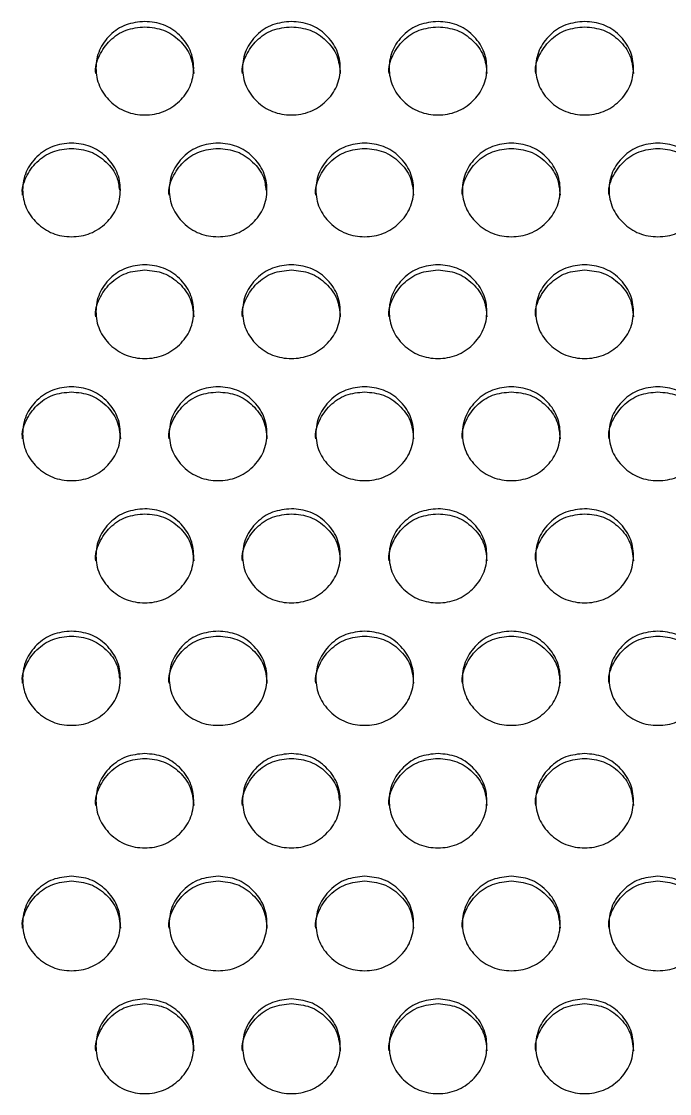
# Model space of a CAD drawing. Header units: millimetres. Extents: x 0.6 to 29.2, y 0.5 to 20.5.
# Drawn here: x 19.467 to 19.821, y 10.873 to 11.458 of the extents above; entities that cross this region are included whole.
import ezdxf

# ---------------------------------------------------------------- set-up
doc = ezdxf.new("R2010")
doc.units = ezdxf.units.MM

msp = doc.modelspace()

# ---------------------------------------------------------------- linework, layer by layer
for points, knots in [([(19.50802, 11.42976), (19.50802, 11.42976), (19.50737, 11.43304), (19.50956, 11.4399), (19.51531, 11.44817), (19.52417, 11.45423), (19.53118, 11.45492), (19.53468, 11.45527)], [0, 0, 0, 0, 0.000446, 0.250487, 0.500131, 0.749907, 1, 1, 1, 1]), ([(19.53468, 11.4582), (19.53819, 11.45787), (19.54521, 11.45719), (19.55397, 11.45111), (19.56011, 11.44278), (19.56197, 11.43269), (19.56011, 11.42262), (19.55398, 11.41423), (19.54522, 11.40836), (19.53468, 11.40657), (19.52415, 11.40836), (19.51538, 11.41423), (19.50926, 11.42262), (19.5074, 11.4327), (19.50926, 11.44278), (19.51538, 11.45111), (19.52415, 11.45717), (19.53117, 11.45786), (19.53468, 11.4582)], [0, 0, 0, 0, 0.062437, 0.124973, 0.18753, 0.249981, 0.31254, 0.374985, 0.437549, 0.499992, 0.562544, 0.624997, 0.687552, 0.750004, 0.812563, 0.87501, 0.937472, 1, 1, 1, 1]), ([(19.53468, 11.45527), (19.53819, 11.45493), (19.54522, 11.45425), (19.55393, 11.44818), (19.56027, 11.43987), (19.56099, 11.43315), (19.56135, 11.4298)], [0, 0, 0, 0, 0.24996, 0.500262, 0.75058, 1, 1, 1, 1]), ([(19.58802, 11.42976), (19.58802, 11.42976), (19.58737, 11.43304), (19.58956, 11.4399), (19.59531, 11.44817), (19.60417, 11.45423), (19.61118, 11.45492), (19.61468, 11.45527)], [0, 0, 0, 0, 0.000446, 0.250487, 0.500131, 0.749905, 1, 1, 1, 1]), ([(19.61468, 11.4582), (19.61819, 11.45787), (19.62521, 11.45719), (19.63397, 11.45111), (19.64011, 11.44278), (19.64197, 11.43269), (19.64011, 11.42262), (19.63398, 11.41423), (19.62522, 11.40836), (19.61468, 11.40657), (19.60415, 11.40836), (19.59538, 11.41423), (19.58926, 11.42262), (19.5874, 11.4327), (19.58926, 11.44278), (19.59539, 11.45111), (19.60415, 11.45717), (19.61117, 11.45786), (19.61468, 11.4582)], [0, 0, 0, 0, 0.062437, 0.124972, 0.18753, 0.24998, 0.31254, 0.374984, 0.437548, 0.499992, 0.562544, 0.624996, 0.687552, 0.750004, 0.812563, 0.87501, 0.937471, 1, 1, 1, 1]), ([(19.61468, 11.45527), (19.61819, 11.45493), (19.62522, 11.45425), (19.63393, 11.44818), (19.64027, 11.43987), (19.64099, 11.43315), (19.64135, 11.4298)], [0, 0, 0, 0, 0.2499605, 0.500261, 0.7505798, 1, 1, 1, 1]), ([(19.66802, 11.42976), (19.66802, 11.42976), (19.66735, 11.43304), (19.66957, 11.4399), (19.6753, 11.44817), (19.68417, 11.45423), (19.69118, 11.45492), (19.69468, 11.45527)], [0, 0, 0, 0, 0.000446, 0.250487, 0.500133, 0.749907, 1, 1, 1, 1]), ([(19.69468, 11.4582), (19.69819, 11.45787), (19.70521, 11.45719), (19.71397, 11.45111), (19.72011, 11.44278), (19.72197, 11.43269), (19.72011, 11.42262), (19.71398, 11.41423), (19.70522, 11.40836), (19.69468, 11.40657), (19.68415, 11.40836), (19.67538, 11.41423), (19.66926, 11.42262), (19.6674, 11.4327), (19.66926, 11.44278), (19.67539, 11.45111), (19.68415, 11.45717), (19.69117, 11.45786), (19.69468, 11.4582)], [0, 0, 0, 0, 0.062437, 0.124972, 0.18753, 0.249981, 0.31254, 0.374985, 0.437549, 0.499993, 0.562545, 0.624997, 0.687552, 0.750004, 0.812563, 0.87501, 0.937472, 1, 1, 1, 1]), ([(19.69468, 11.45527), (19.69819, 11.45493), (19.70522, 11.45425), (19.71393, 11.44818), (19.72027, 11.43987), (19.72099, 11.43315), (19.72135, 11.4298)], [0, 0, 0, 0, 0.24996, 0.50026, 0.75058, 1, 1, 1, 1]), ([(19.74802, 11.42976), (19.74802, 11.42976), (19.74735, 11.43304), (19.74957, 11.4399), (19.7553, 11.44817), (19.76417, 11.45423), (19.77118, 11.45492), (19.77468, 11.45527)], [0, 0, 0, 0, 0.000446, 0.250487, 0.500133, 0.749907, 1, 1, 1, 1]), ([(19.77468, 11.4582), (19.77819, 11.45787), (19.78521, 11.45719), (19.79397, 11.45111), (19.80011, 11.44278), (19.80197, 11.43269), (19.80011, 11.42262), (19.79398, 11.41423), (19.78522, 11.40836), (19.77468, 11.40657), (19.76415, 11.40836), (19.75538, 11.41423), (19.74926, 11.42262), (19.7474, 11.4327), (19.74926, 11.44278), (19.75539, 11.45111), (19.76415, 11.45717), (19.77117, 11.45786), (19.77468, 11.4582)], [0, 0, 0, 0, 0.062437, 0.124973, 0.187531, 0.249981, 0.31254, 0.374985, 0.437549, 0.499993, 0.562544, 0.624997, 0.687552, 0.750004, 0.812563, 0.87501, 0.937472, 1, 1, 1, 1]), ([(19.77468, 11.45527), (19.77819, 11.45493), (19.78522, 11.45425), (19.79393, 11.44818), (19.80027, 11.43987), (19.80099, 11.43315), (19.80135, 11.4298)], [0, 0, 0, 0, 0.24996, 0.500263, 0.750581, 1, 1, 1, 1]), ([(19.49468, 11.3918), (19.49819, 11.39146), (19.50521, 11.39078), (19.51397, 11.38469), (19.52011, 11.37635), (19.52197, 11.36624), (19.52011, 11.35616), (19.51398, 11.34775), (19.50522, 11.34187), (19.49468, 11.34008), (19.48415, 11.34187), (19.47538, 11.34775), (19.46926, 11.35615), (19.4674, 11.36625), (19.46926, 11.37635), (19.47538, 11.38469), (19.48415, 11.39076), (19.49117, 11.39145), (19.49468, 11.3918)], [0, 0, 0, 0, 0.062437, 0.124973, 0.18753, 0.249981, 0.31254, 0.374985, 0.437548, 0.499992, 0.562544, 0.624997, 0.687552, 0.750004, 0.812563, 0.87501, 0.937472, 1, 1, 1, 1]), ([(19.57468, 11.3918), (19.57819, 11.39146), (19.58521, 11.39078), (19.59397, 11.38469), (19.60011, 11.37635), (19.60197, 11.36624), (19.60011, 11.35616), (19.59398, 11.34775), (19.58522, 11.34187), (19.57468, 11.34008), (19.56415, 11.34187), (19.55538, 11.34775), (19.54926, 11.35615), (19.5474, 11.36625), (19.54926, 11.37635), (19.55539, 11.38469), (19.56415, 11.39076), (19.57117, 11.39145), (19.57468, 11.3918)], [0, 0, 0, 0, 0.0624372, 0.1249727, 0.1875303, 0.2499809, 0.3125403, 0.3749847, 0.4375488, 0.4999923, 0.5625443, 0.624997, 0.6875525, 0.7500046, 0.8125637, 0.8750102, 0.9374718, 1, 1, 1, 1]), ([(19.65468, 11.3918), (19.65819, 11.39146), (19.66521, 11.39078), (19.67397, 11.38469), (19.68011, 11.37635), (19.68197, 11.36624), (19.68011, 11.35616), (19.67398, 11.34775), (19.66522, 11.34187), (19.65468, 11.34008), (19.64415, 11.34187), (19.63538, 11.34775), (19.62926, 11.35615), (19.6274, 11.36625), (19.62926, 11.37635), (19.63539, 11.38469), (19.64415, 11.39076), (19.65117, 11.39145), (19.65468, 11.3918)], [0, 0, 0, 0, 0.062437, 0.124973, 0.187531, 0.249981, 0.31254, 0.374985, 0.437549, 0.499992, 0.562544, 0.624997, 0.687552, 0.750005, 0.812564, 0.87501, 0.937472, 1, 1, 1, 1]), ([(19.73468, 11.3918), (19.73819, 11.39146), (19.74521, 11.39078), (19.75397, 11.38469), (19.76011, 11.37635), (19.76197, 11.36624), (19.76011, 11.35616), (19.75398, 11.34775), (19.74522, 11.34187), (19.73468, 11.34008), (19.72415, 11.34187), (19.71538, 11.34775), (19.70926, 11.35615), (19.7074, 11.36625), (19.70926, 11.37635), (19.71538, 11.38469), (19.72415, 11.39076), (19.73117, 11.39145), (19.73468, 11.3918)], [0, 0, 0, 0, 0.062436, 0.124972, 0.187529, 0.24998, 0.31254, 0.374984, 0.437547, 0.499992, 0.562544, 0.624996, 0.687552, 0.750004, 0.812563, 0.875009, 0.937471, 1, 1, 1, 1]), ([(19.81468, 11.3918), (19.81819, 11.39146), (19.82521, 11.39078), (19.83397, 11.38469), (19.84011, 11.37635), (19.84197, 11.36624), (19.84011, 11.35616), (19.83398, 11.34775), (19.82522, 11.34187), (19.81468, 11.34008), (19.80415, 11.34187), (19.79538, 11.34775), (19.78926, 11.35615), (19.7874, 11.36625), (19.78926, 11.37635), (19.79538, 11.38469), (19.80415, 11.39076), (19.81117, 11.39145), (19.81468, 11.3918)], [0, 0, 0, 0, 0.0624361, 0.1249721, 0.1875295, 0.2499802, 0.3125396, 0.3749843, 0.4375475, 0.4999917, 0.5625438, 0.624996, 0.6875518, 0.750004, 0.8125633, 0.8750092, 0.9374718, 1, 1, 1, 1]), ([(19.46802, 11.36336), (19.46802, 11.36336), (19.46737, 11.36664), (19.46956, 11.37352), (19.47531, 11.3818), (19.48417, 11.38787), (19.49118, 11.38856), (19.49468, 11.38891)], [0, 0, 0, 0, 0.0004458, 0.2504875, 0.5001314, 0.7499073, 1, 1, 1, 1]), ([(19.49468, 11.38891), (19.4982, 11.38857), (19.50523, 11.38789), (19.51389, 11.3818), (19.51982, 11.37431), (19.52051, 11.36855), (19.5208, 11.36615)], [0, 0, 0, 0, 0.268807, 0.537985, 0.807181, 1, 1, 1, 1]), ([(19.54802, 11.36336), (19.54802, 11.36336), (19.54737, 11.36664), (19.54956, 11.37352), (19.55531, 11.3818), (19.56417, 11.38787), (19.57118, 11.38856), (19.57468, 11.38891)], [0, 0, 0, 0, 0.000446, 0.250488, 0.500133, 0.749907, 1, 1, 1, 1]), ([(19.57468, 11.38891), (19.5782, 11.38857), (19.58523, 11.38789), (19.59389, 11.3818), (19.59982, 11.37431), (19.60051, 11.36855), (19.6008, 11.36615)], [0, 0, 0, 0, 0.268809, 0.537984, 0.807182, 1, 1, 1, 1]), ([(19.62802, 11.36336), (19.62802, 11.36336), (19.62738, 11.36664), (19.62955, 11.37352), (19.63531, 11.3818), (19.64417, 11.38787), (19.65118, 11.38856), (19.65468, 11.38891)], [0, 0, 0, 0, 0.000445, 0.250487, 0.500133, 0.749907, 1, 1, 1, 1]), ([(19.65468, 11.38891), (19.65819, 11.38857), (19.66522, 11.38789), (19.67393, 11.38181), (19.68027, 11.37348), (19.68099, 11.36676), (19.68135, 11.3634)], [0, 0, 0, 0, 0.24996, 0.500263, 0.750583, 1, 1, 1, 1]), ([(19.70802, 11.36336), (19.70802, 11.36336), (19.70738, 11.36664), (19.70955, 11.37352), (19.71531, 11.3818), (19.72417, 11.38787), (19.73118, 11.38856), (19.73468, 11.38891)], [0, 0, 0, 0, 0.000445, 0.250487, 0.500129, 0.749903, 1, 1, 1, 1]), ([(19.73468, 11.38891), (19.73819, 11.38857), (19.74522, 11.38789), (19.75393, 11.38181), (19.76027, 11.37348), (19.76099, 11.36676), (19.76135, 11.3634)], [0, 0, 0, 0, 0.249956, 0.50026, 0.750581, 1, 1, 1, 1]), ([(19.78802, 11.36336), (19.78802, 11.36336), (19.78735, 11.36664), (19.78957, 11.37352), (19.7953, 11.3818), (19.80417, 11.38787), (19.81118, 11.38856), (19.81468, 11.38891)], [0, 0, 0, 0, 0.000446, 0.250488, 0.50013, 0.749908, 1, 1, 1, 1]), ([(19.81468, 11.38891), (19.8182, 11.38857), (19.82523, 11.38789), (19.83389, 11.3818), (19.83982, 11.37431), (19.84051, 11.36855), (19.8408, 11.36615)], [0, 0, 0, 0, 0.2688048, 0.5379833, 0.8071801, 1, 1, 1, 1]), ([(19.50802, 11.29695), (19.50802, 11.29696), (19.50736, 11.30024), (19.50956, 11.30713), (19.51531, 11.31542), (19.52417, 11.32151), (19.53118, 11.3222), (19.53468, 11.32255)], [0, 0, 0, 0, 0.000445, 0.250486, 0.500131, 0.749907, 1, 1, 1, 1]), ([(19.53468, 11.32538), (19.53819, 11.32504), (19.54521, 11.32436), (19.55397, 11.31827), (19.56011, 11.30991), (19.56197, 11.29979), (19.56011, 11.28969), (19.55398, 11.28127), (19.54522, 11.27538), (19.53468, 11.27359), (19.52415, 11.27538), (19.51538, 11.28127), (19.50926, 11.28968), (19.5074, 11.29979), (19.50926, 11.30991), (19.51538, 11.31826), (19.52415, 11.32434), (19.53117, 11.32503), (19.53468, 11.32538)], [0, 0, 0, 0, 0.062437, 0.124973, 0.18753, 0.24998, 0.31254, 0.374984, 0.437549, 0.499992, 0.562544, 0.624997, 0.687552, 0.750004, 0.812563, 0.87501, 0.937472, 1, 1, 1, 1]), ([(19.53468, 11.32255), (19.53819, 11.32221), (19.54522, 11.32152), (19.55393, 11.31544), (19.56027, 11.30709), (19.56099, 11.30036), (19.56135, 11.297)], [0, 0, 0, 0, 0.249961, 0.500262, 0.750581, 1, 1, 1, 1]), ([(19.58802, 11.29695), (19.58802, 11.29696), (19.58736, 11.30024), (19.58956, 11.30713), (19.59531, 11.31542), (19.60417, 11.32151), (19.61118, 11.3222), (19.61468, 11.32255)], [0, 0, 0, 0, 0.000445, 0.250486, 0.500131, 0.749905, 1, 1, 1, 1]), ([(19.61468, 11.32538), (19.61819, 11.32504), (19.62521, 11.32436), (19.63397, 11.31827), (19.64011, 11.30991), (19.64197, 11.29979), (19.64011, 11.28969), (19.63398, 11.28127), (19.62522, 11.27538), (19.61468, 11.27359), (19.60415, 11.27538), (19.59538, 11.28127), (19.58926, 11.28968), (19.5874, 11.29979), (19.58926, 11.30991), (19.59539, 11.31826), (19.60415, 11.32434), (19.61117, 11.32503), (19.61468, 11.32538)], [0, 0, 0, 0, 0.062437, 0.124972, 0.18753, 0.24998, 0.31254, 0.374984, 0.437548, 0.499992, 0.562544, 0.624996, 0.687552, 0.750004, 0.812563, 0.87501, 0.937471, 1, 1, 1, 1]), ([(19.61468, 11.32255), (19.61819, 11.32221), (19.62522, 11.32152), (19.63393, 11.31544), (19.64027, 11.30709), (19.64099, 11.30036), (19.64135, 11.297)], [0, 0, 0, 0, 0.249961, 0.500261, 0.750581, 1, 1, 1, 1]), ([(19.66802, 11.29695), (19.66802, 11.29696), (19.66735, 11.30024), (19.66957, 11.30713), (19.6753, 11.31542), (19.68417, 11.32151), (19.69118, 11.3222), (19.69468, 11.32255)], [0, 0, 0, 0, 0.000446, 0.250487, 0.500133, 0.749907, 1, 1, 1, 1]), ([(19.69468, 11.32538), (19.69819, 11.32504), (19.70521, 11.32436), (19.71397, 11.31827), (19.72011, 11.30991), (19.72197, 11.29979), (19.72011, 11.28969), (19.71398, 11.28127), (19.70522, 11.27538), (19.69468, 11.27359), (19.68415, 11.27538), (19.67538, 11.28127), (19.66926, 11.28968), (19.6674, 11.29979), (19.66926, 11.30991), (19.67539, 11.31826), (19.68415, 11.32434), (19.69117, 11.32503), (19.69468, 11.32538)], [0, 0, 0, 0, 0.062437, 0.124972, 0.18753, 0.24998, 0.31254, 0.374984, 0.437549, 0.499993, 0.562545, 0.624997, 0.687553, 0.750004, 0.812564, 0.87501, 0.937472, 1, 1, 1, 1]), ([(19.69468, 11.32255), (19.69819, 11.32221), (19.70522, 11.32152), (19.71393, 11.31544), (19.72027, 11.30709), (19.72099, 11.30036), (19.72135, 11.297)], [0, 0, 0, 0, 0.24996, 0.50026, 0.750581, 1, 1, 1, 1]), ([(19.74802, 11.29695), (19.74802, 11.29696), (19.74735, 11.30024), (19.74957, 11.30713), (19.7553, 11.31542), (19.76417, 11.32151), (19.77118, 11.3222), (19.77468, 11.32255)], [0, 0, 0, 0, 0.000446, 0.250487, 0.500133, 0.749907, 1, 1, 1, 1]), ([(19.77468, 11.32538), (19.77819, 11.32504), (19.78521, 11.32436), (19.79397, 11.31827), (19.80011, 11.30991), (19.80197, 11.29979), (19.80011, 11.28969), (19.79398, 11.28127), (19.78522, 11.27538), (19.77468, 11.27359), (19.76415, 11.27538), (19.75538, 11.28127), (19.74926, 11.28968), (19.7474, 11.29979), (19.74926, 11.30991), (19.75539, 11.31826), (19.76415, 11.32434), (19.77117, 11.32503), (19.77468, 11.32538)], [0, 0, 0, 0, 0.062437, 0.124973, 0.187531, 0.249981, 0.31254, 0.374985, 0.437549, 0.499993, 0.562544, 0.624997, 0.687552, 0.750004, 0.812564, 0.87501, 0.937472, 1, 1, 1, 1]), ([(19.77468, 11.32255), (19.77819, 11.32221), (19.78522, 11.32152), (19.79393, 11.31544), (19.80027, 11.30709), (19.80099, 11.30036), (19.80135, 11.297)], [0, 0, 0, 0, 0.24996, 0.5002633, 0.7505817, 1, 1, 1, 1]), ([(19.46802, 11.23035), (19.46802, 11.23036), (19.46736, 11.23365), (19.46956, 11.24054), (19.47531, 11.24885), (19.48417, 11.25494), (19.49118, 11.25563), (19.49468, 11.25598)], [0, 0, 0, 0, 0.0004438, 0.2504876, 0.5001318, 0.7499072, 1, 1, 1, 1]), ([(19.49468, 11.25877), (19.49819, 11.25842), (19.50521, 11.25774), (19.51397, 11.25164), (19.52011, 11.24327), (19.52197, 11.23313), (19.52011, 11.22302), (19.51398, 11.21458), (19.50522, 11.20869), (19.49468, 11.2069), (19.48415, 11.20869), (19.47538, 11.21459), (19.46926, 11.22301), (19.4674, 11.23314), (19.46926, 11.24327), (19.47538, 11.25164), (19.48415, 11.25772), (19.49117, 11.25842), (19.49468, 11.25877)], [0, 0, 0, 0, 0.0624366, 0.1249727, 0.1875302, 0.2499805, 0.3125404, 0.3749852, 0.4375487, 0.4999923, 0.5625444, 0.6249971, 0.6875524, 0.7500043, 0.8125634, 0.8750096, 0.9374718, 1, 1, 1, 1]), ([(19.49468, 11.25598), (19.49819, 11.25564), (19.50522, 11.25496), (19.51393, 11.24886), (19.52027, 11.2405), (19.52099, 11.23376), (19.52135, 11.23039)], [0, 0, 0, 0, 0.249958, 0.500261, 0.750581, 1, 1, 1, 1]), ([(19.54802, 11.23035), (19.54802, 11.23036), (19.54736, 11.23365), (19.54956, 11.24054), (19.55531, 11.24885), (19.56417, 11.25494), (19.57118, 11.25563), (19.57468, 11.25598)], [0, 0, 0, 0, 0.0004438, 0.2504877, 0.5001335, 0.749907, 1, 1, 1, 1]), ([(19.57468, 11.25877), (19.57819, 11.25842), (19.58521, 11.25774), (19.59397, 11.25164), (19.60011, 11.24327), (19.60197, 11.23313), (19.60011, 11.22302), (19.59398, 11.21458), (19.58522, 11.20869), (19.57468, 11.2069), (19.56415, 11.20869), (19.55538, 11.21459), (19.54926, 11.22301), (19.5474, 11.23314), (19.54926, 11.24327), (19.55539, 11.25164), (19.56415, 11.25772), (19.57117, 11.25842), (19.57468, 11.25877)], [0, 0, 0, 0, 0.0624371, 0.1249727, 0.1875305, 0.2499808, 0.3125408, 0.3749852, 0.4375492, 0.4999927, 0.5625448, 0.6249975, 0.6875527, 0.7500046, 0.8125637, 0.8750102, 0.9374719, 1, 1, 1, 1]), ([(19.57468, 11.25598), (19.57819, 11.25564), (19.58522, 11.25496), (19.59393, 11.24886), (19.60027, 11.2405), (19.60099, 11.23376), (19.60135, 11.23039)], [0, 0, 0, 0, 0.24996, 0.500261, 0.750581, 1, 1, 1, 1]), ([(19.62802, 11.23035), (19.62802, 11.23036), (19.62738, 11.23365), (19.62955, 11.24054), (19.63531, 11.24885), (19.64417, 11.25494), (19.65118, 11.25563), (19.65468, 11.25598)], [0, 0, 0, 0, 0.000443, 0.250487, 0.500133, 0.749907, 1, 1, 1, 1]), ([(19.65468, 11.25877), (19.65819, 11.25842), (19.66521, 11.25774), (19.67397, 11.25164), (19.68011, 11.24327), (19.68197, 11.23313), (19.68011, 11.22302), (19.67398, 11.21458), (19.66522, 11.20869), (19.65468, 11.2069), (19.64415, 11.20869), (19.63538, 11.21459), (19.62926, 11.22301), (19.6274, 11.23314), (19.62926, 11.24327), (19.63539, 11.25164), (19.64415, 11.25772), (19.65117, 11.25842), (19.65468, 11.25877)], [0, 0, 0, 0, 0.0624371, 0.1249732, 0.1875307, 0.2499809, 0.3125407, 0.3749855, 0.4375495, 0.4999925, 0.5625446, 0.6249978, 0.6875527, 0.7500046, 0.8125636, 0.8750101, 0.9374718, 1, 1, 1, 1]), ([(19.65468, 11.25598), (19.65819, 11.25564), (19.66522, 11.25496), (19.67393, 11.24886), (19.68027, 11.2405), (19.68099, 11.23376), (19.68135, 11.23039)], [0, 0, 0, 0, 0.249959, 0.500263, 0.750581, 1, 1, 1, 1]), ([(19.70802, 11.23035), (19.70802, 11.23036), (19.70738, 11.23365), (19.70955, 11.24054), (19.71531, 11.24885), (19.72417, 11.25494), (19.73118, 11.25563), (19.73468, 11.25598)], [0, 0, 0, 0, 0.0004434, 0.2504872, 0.5001298, 0.7499028, 1, 1, 1, 1]), ([(19.73468, 11.25877), (19.73819, 11.25842), (19.74521, 11.25774), (19.75397, 11.25164), (19.76011, 11.24327), (19.76197, 11.23313), (19.76011, 11.22302), (19.75398, 11.21458), (19.74522, 11.20869), (19.73468, 11.2069), (19.72415, 11.20869), (19.71538, 11.21459), (19.70926, 11.22301), (19.7074, 11.23314), (19.70926, 11.24327), (19.71538, 11.25164), (19.72415, 11.25772), (19.73117, 11.25842), (19.73468, 11.25877)], [0, 0, 0, 0, 0.062436, 0.124972, 0.18753, 0.24998, 0.31254, 0.374985, 0.437548, 0.499992, 0.562544, 0.624996, 0.687552, 0.750004, 0.812563, 0.875009, 0.937471, 1, 1, 1, 1]), ([(19.73468, 11.25598), (19.73819, 11.25564), (19.74522, 11.25496), (19.75393, 11.24886), (19.76027, 11.2405), (19.76099, 11.23376), (19.76135, 11.23039)], [0, 0, 0, 0, 0.2499559, 0.5002602, 0.75058, 1, 1, 1, 1]), ([(19.78802, 11.23035), (19.78802, 11.23036), (19.78735, 11.23364), (19.78957, 11.24054), (19.7953, 11.24885), (19.80417, 11.25494), (19.81118, 11.25563), (19.81468, 11.25598)], [0, 0, 0, 0, 0.0004443, 0.2504881, 0.5001306, 0.7499075, 1, 1, 1, 1]), ([(19.81468, 11.25877), (19.81819, 11.25842), (19.82521, 11.25774), (19.83397, 11.25164), (19.84011, 11.24327), (19.84197, 11.23313), (19.84011, 11.22302), (19.83398, 11.21458), (19.82522, 11.20869), (19.81468, 11.2069), (19.80415, 11.20869), (19.79538, 11.21459), (19.78926, 11.22301), (19.7874, 11.23314), (19.78926, 11.24327), (19.79538, 11.25164), (19.80415, 11.25772), (19.81117, 11.25842), (19.81468, 11.25877)], [0, 0, 0, 0, 0.062436, 0.1249721, 0.1875296, 0.2499801, 0.3125401, 0.3749848, 0.437548, 0.4999921, 0.5625442, 0.6249964, 0.687552, 0.750004, 0.8125632, 0.8750091, 0.9374718, 1, 1, 1, 1]), ([(19.81468, 11.25598), (19.81819, 11.25564), (19.82522, 11.25496), (19.83393, 11.24886), (19.84027, 11.2405), (19.84099, 11.23376), (19.84135, 11.23039)], [0, 0, 0, 0, 0.2499559, 0.5002602, 0.75058, 1, 1, 1, 1]), ([(19.53468, 11.19215), (19.53819, 11.19181), (19.54521, 11.19112), (19.55397, 11.18501), (19.56011, 11.17663), (19.56197, 11.16648), (19.56011, 11.15635), (19.55398, 11.1479), (19.54522, 11.14199), (19.53468, 11.1402), (19.52415, 11.142), (19.51538, 11.1479), (19.50926, 11.15634), (19.5074, 11.16648), (19.50926, 11.17663), (19.51538, 11.18501), (19.52415, 11.1911), (19.53117, 11.1918), (19.53468, 11.19215)], [0, 0, 0, 0, 0.0624371, 0.1249727, 0.1875301, 0.2499805, 0.3125399, 0.3749847, 0.4375485, 0.4999921, 0.5625442, 0.6249971, 0.6875522, 0.7500041, 0.8125632, 0.8750099, 0.9374719, 1, 1, 1, 1]), ([(19.61468, 11.19215), (19.61819, 11.19181), (19.62521, 11.19112), (19.63397, 11.18501), (19.64011, 11.17663), (19.64197, 11.16648), (19.64011, 11.15635), (19.63398, 11.1479), (19.62522, 11.14199), (19.61468, 11.1402), (19.60415, 11.142), (19.59538, 11.1479), (19.58926, 11.15634), (19.5874, 11.16648), (19.58926, 11.17663), (19.59539, 11.18501), (19.60415, 11.1911), (19.61117, 11.1918), (19.61468, 11.19215)], [0, 0, 0, 0, 0.0624371, 0.1249722, 0.1875296, 0.2499802, 0.3125397, 0.3749841, 0.4375479, 0.4999921, 0.5625442, 0.6249965, 0.687552, 0.750004, 0.8125631, 0.8750098, 0.9374713, 1, 1, 1, 1]), ([(19.69468, 11.19215), (19.69819, 11.19181), (19.70521, 11.19112), (19.71397, 11.18501), (19.72011, 11.17663), (19.72197, 11.16648), (19.72011, 11.15635), (19.71398, 11.1479), (19.70522, 11.14199), (19.69468, 11.1402), (19.68415, 11.142), (19.67538, 11.1479), (19.66926, 11.15634), (19.6674, 11.16648), (19.66926, 11.17663), (19.67539, 11.18501), (19.68415, 11.1911), (19.69117, 11.1918), (19.69468, 11.19215)], [0, 0, 0, 0, 0.062437, 0.124972, 0.18753, 0.24998, 0.31254, 0.374985, 0.437548, 0.499993, 0.562545, 0.624997, 0.687552, 0.750004, 0.812564, 0.87501, 0.937472, 1, 1, 1, 1]), ([(19.77468, 11.19215), (19.77819, 11.19181), (19.78521, 11.19112), (19.79397, 11.18501), (19.80011, 11.17663), (19.80197, 11.16648), (19.80011, 11.15635), (19.79398, 11.1479), (19.78522, 11.14199), (19.77468, 11.1402), (19.76415, 11.142), (19.75538, 11.1479), (19.74926, 11.15634), (19.7474, 11.16648), (19.74926, 11.17663), (19.75539, 11.18501), (19.76415, 11.1911), (19.77117, 11.1918), (19.77468, 11.19215)], [0, 0, 0, 0, 0.0624371, 0.1249732, 0.1875305, 0.2499808, 0.3125401, 0.3749852, 0.4375489, 0.4999931, 0.562544, 0.6249973, 0.6875521, 0.7500043, 0.8125635, 0.8750104, 0.9374719, 1, 1, 1, 1]), ([(19.50802, 11.16374), (19.50802, 11.16375), (19.50737, 11.16704), (19.50956, 11.17395), (19.51531, 11.18227), (19.52417, 11.18837), (19.53118, 11.18907), (19.53468, 11.18941)], [0, 0, 0, 0, 0.0004461, 0.2504868, 0.5001311, 0.7499073, 1, 1, 1, 1]), ([(19.53468, 11.18941), (19.53819, 11.18907), (19.54522, 11.18839), (19.55393, 11.18228), (19.56027, 11.17391), (19.56099, 11.16716), (19.56135, 11.16379)], [0, 0, 0, 0, 0.24996, 0.500263, 0.750582, 1, 1, 1, 1]), ([(19.58802, 11.16374), (19.58802, 11.16375), (19.58737, 11.16704), (19.58956, 11.17395), (19.59531, 11.18227), (19.60417, 11.18837), (19.61118, 11.18907), (19.61468, 11.18941)], [0, 0, 0, 0, 0.0004461, 0.2504871, 0.5001312, 0.7499052, 1, 1, 1, 1]), ([(19.61468, 11.18941), (19.61819, 11.18907), (19.62522, 11.18839), (19.63393, 11.18228), (19.64027, 11.17391), (19.64099, 11.16716), (19.64135, 11.16379)], [0, 0, 0, 0, 0.249961, 0.500262, 0.750581, 1, 1, 1, 1]), ([(19.66802, 11.16374), (19.66802, 11.16375), (19.66735, 11.16704), (19.66957, 11.17395), (19.6753, 11.18227), (19.68417, 11.18837), (19.69118, 11.18907), (19.69468, 11.18941)], [0, 0, 0, 0, 0.000447, 0.250488, 0.500133, 0.749907, 1, 1, 1, 1]), ([(19.69468, 11.18941), (19.69819, 11.18907), (19.70522, 11.18839), (19.71393, 11.18228), (19.72027, 11.17391), (19.72099, 11.16716), (19.72135, 11.16379)], [0, 0, 0, 0, 0.24996, 0.500261, 0.750582, 1, 1, 1, 1]), ([(19.74802, 11.16374), (19.74802, 11.16375), (19.74735, 11.16704), (19.74957, 11.17395), (19.7553, 11.18227), (19.76417, 11.18837), (19.77118, 11.18907), (19.77468, 11.18941)], [0, 0, 0, 0, 0.000447, 0.250488, 0.500133, 0.749907, 1, 1, 1, 1]), ([(19.77468, 11.18941), (19.77819, 11.18907), (19.78522, 11.18839), (19.79393, 11.18228), (19.80027, 11.17391), (19.80099, 11.16716), (19.80135, 11.16379)], [0, 0, 0, 0, 0.24996, 0.500264, 0.750582, 1, 1, 1, 1]), ([(19.46802, 11.09694), (19.46802, 11.09695), (19.46736, 11.10025), (19.46956, 11.10716), (19.47531, 11.11549), (19.48417, 11.1216), (19.49118, 11.1223), (19.49468, 11.12265)], [0, 0, 0, 0, 0.000445, 0.250487, 0.500131, 0.749907, 1, 1, 1, 1]), ([(19.49468, 11.12533), (19.49819, 11.12499), (19.50521, 11.12431), (19.51397, 11.11819), (19.52011, 11.1098), (19.52197, 11.09963), (19.52011, 11.08948), (19.51398, 11.08102), (19.50522, 11.07511), (19.49468, 11.07331), (19.48415, 11.07511), (19.47538, 11.08102), (19.46926, 11.08948), (19.4674, 11.09963), (19.46926, 11.10979), (19.47538, 11.11818), (19.48415, 11.12429), (19.49117, 11.12498), (19.49468, 11.12533)], [0, 0, 0, 0, 0.062437, 0.124973, 0.18753, 0.24998, 0.31254, 0.374985, 0.437548, 0.499992, 0.562544, 0.624997, 0.687552, 0.750004, 0.812563, 0.87501, 0.937472, 1, 1, 1, 1]), ([(19.49468, 11.12265), (19.4982, 11.12231), (19.50523, 11.12163), (19.51389, 11.11549), (19.51985, 11.10789), (19.52054, 11.10203), (19.52084, 11.09954)], [0, 0, 0, 0, 0.267292, 0.534955, 0.802633, 1, 1, 1, 1]), ([(19.54802, 11.09694), (19.54802, 11.09695), (19.54736, 11.10025), (19.54956, 11.10716), (19.55531, 11.11549), (19.56417, 11.1216), (19.57118, 11.1223), (19.57468, 11.12265)], [0, 0, 0, 0, 0.000445, 0.250487, 0.500133, 0.749907, 1, 1, 1, 1]), ([(19.57468, 11.12533), (19.57819, 11.12499), (19.58521, 11.12431), (19.59397, 11.11819), (19.60011, 11.1098), (19.60197, 11.09963), (19.60011, 11.08948), (19.59398, 11.08102), (19.58522, 11.07511), (19.57468, 11.07331), (19.56415, 11.07511), (19.55538, 11.08102), (19.54926, 11.08948), (19.5474, 11.09963), (19.54926, 11.10979), (19.55539, 11.11818), (19.56415, 11.12429), (19.57117, 11.12498), (19.57468, 11.12533)], [0, 0, 0, 0, 0.062437, 0.124973, 0.187531, 0.249981, 0.312541, 0.374985, 0.437549, 0.499992, 0.562544, 0.624997, 0.687553, 0.750005, 0.812563, 0.87501, 0.937472, 1, 1, 1, 1]), ([(19.57468, 11.12265), (19.57819, 11.12231), (19.58522, 11.12162), (19.59393, 11.11551), (19.60027, 11.10713), (19.60099, 11.10036), (19.60135, 11.09698)], [0, 0, 0, 0, 0.24996, 0.500262, 0.750582, 1, 1, 1, 1]), ([(19.62802, 11.09694), (19.62802, 11.09695), (19.62738, 11.10025), (19.62955, 11.10716), (19.63531, 11.11549), (19.64417, 11.1216), (19.65118, 11.1223), (19.65468, 11.12265)], [0, 0, 0, 0, 0.000444, 0.250486, 0.500132, 0.749907, 1, 1, 1, 1]), ([(19.65468, 11.12533), (19.65819, 11.12499), (19.66521, 11.12431), (19.67397, 11.11819), (19.68011, 11.1098), (19.68197, 11.09963), (19.68011, 11.08948), (19.67398, 11.08102), (19.66522, 11.07511), (19.65468, 11.07331), (19.64415, 11.07511), (19.63538, 11.08102), (19.62926, 11.08948), (19.6274, 11.09963), (19.62926, 11.10979), (19.63539, 11.11818), (19.64415, 11.12429), (19.65117, 11.12498), (19.65468, 11.12533)], [0, 0, 0, 0, 0.062437, 0.124974, 0.187531, 0.249981, 0.312541, 0.374985, 0.437549, 0.499992, 0.562544, 0.624998, 0.687553, 0.750005, 0.812563, 0.87501, 0.937472, 1, 1, 1, 1]), ([(19.65468, 11.12265), (19.65819, 11.12231), (19.66522, 11.12162), (19.67393, 11.11551), (19.68027, 11.10713), (19.68099, 11.10036), (19.68135, 11.09698)], [0, 0, 0, 0, 0.24996, 0.500264, 0.750582, 1, 1, 1, 1]), ([(19.70802, 11.09694), (19.70802, 11.09695), (19.70738, 11.10025), (19.70955, 11.10716), (19.71531, 11.11549), (19.72417, 11.1216), (19.73118, 11.1223), (19.73468, 11.12265)], [0, 0, 0, 0, 0.000444, 0.250487, 0.500129, 0.749903, 1, 1, 1, 1]), ([(19.73468, 11.12533), (19.73819, 11.12499), (19.74521, 11.12431), (19.75397, 11.11819), (19.76011, 11.1098), (19.76197, 11.09963), (19.76011, 11.08948), (19.75398, 11.08102), (19.74522, 11.07511), (19.73468, 11.07331), (19.72415, 11.07511), (19.71538, 11.08102), (19.70926, 11.08948), (19.7074, 11.09963), (19.70926, 11.10979), (19.71538, 11.11818), (19.72415, 11.12429), (19.73117, 11.12498), (19.73468, 11.12533)], [0, 0, 0, 0, 0.062436, 0.124972, 0.18753, 0.24998, 0.31254, 0.374984, 0.437548, 0.499992, 0.562544, 0.624996, 0.687552, 0.750004, 0.812563, 0.875009, 0.937471, 1, 1, 1, 1]), ([(19.73468, 11.12265), (19.73819, 11.12231), (19.74522, 11.12162), (19.75393, 11.11551), (19.76027, 11.10713), (19.76099, 11.10036), (19.76135, 11.09698)], [0, 0, 0, 0, 0.249956, 0.500261, 0.750581, 1, 1, 1, 1]), ([(19.78802, 11.09694), (19.78802, 11.09695), (19.78735, 11.10025), (19.78957, 11.10716), (19.7953, 11.11549), (19.80417, 11.1216), (19.81118, 11.1223), (19.81468, 11.12265)], [0, 0, 0, 0, 0.000445, 0.250487, 0.50013, 0.749908, 1, 1, 1, 1]), ([(19.81468, 11.12533), (19.81819, 11.12499), (19.82521, 11.12431), (19.83397, 11.11819), (19.84011, 11.1098), (19.84197, 11.09963), (19.84011, 11.08948), (19.83398, 11.08102), (19.82522, 11.07511), (19.81468, 11.07331), (19.80415, 11.07511), (19.79538, 11.08102), (19.78926, 11.08948), (19.7874, 11.09963), (19.78926, 11.10979), (19.79538, 11.11818), (19.80415, 11.12429), (19.81117, 11.12498), (19.81468, 11.12533)], [0, 0, 0, 0, 0.062436, 0.124972, 0.18753, 0.24998, 0.31254, 0.374985, 0.437548, 0.499992, 0.562544, 0.624996, 0.687552, 0.750004, 0.812563, 0.875009, 0.937472, 1, 1, 1, 1]), ([(19.81468, 11.12265), (19.8182, 11.12231), (19.82523, 11.12163), (19.83389, 11.11549), (19.83985, 11.10789), (19.84054, 11.10203), (19.84084, 11.09954)], [0, 0, 0, 0, 0.267291, 0.534954, 0.802632, 1, 1, 1, 1]), ([(19.53468, 11.05852), (19.53819, 11.05818), (19.54521, 11.05749), (19.55397, 11.05136), (19.56011, 11.04296), (19.56197, 11.03278), (19.56011, 11.02261), (19.55398, 11.01415), (19.54522, 11.00822), (19.53468, 11.00642), (19.52415, 11.00822), (19.51538, 11.01415), (19.50926, 11.02261), (19.5074, 11.03278), (19.50926, 11.04296), (19.51538, 11.05136), (19.52415, 11.05747), (19.53117, 11.05817), (19.53468, 11.05852)], [0, 0, 0, 0, 0.062437, 0.124973, 0.18753, 0.24998, 0.31254, 0.374984, 0.437549, 0.499992, 0.562544, 0.624997, 0.687553, 0.750004, 0.812563, 0.87501, 0.937472, 1, 1, 1, 1]), ([(19.61468, 11.05852), (19.61819, 11.05818), (19.62521, 11.05749), (19.63397, 11.05136), (19.64011, 11.04296), (19.64197, 11.03278), (19.64011, 11.02261), (19.63398, 11.01415), (19.62522, 11.00822), (19.61468, 11.00642), (19.60415, 11.00822), (19.59538, 11.01415), (19.58926, 11.02261), (19.5874, 11.03278), (19.58926, 11.04296), (19.59539, 11.05136), (19.60415, 11.05747), (19.61117, 11.05817), (19.61468, 11.05852)], [0, 0, 0, 0, 0.062437, 0.124972, 0.18753, 0.24998, 0.31254, 0.374984, 0.437548, 0.499992, 0.562544, 0.624997, 0.687552, 0.750004, 0.812563, 0.875009, 0.937471, 1, 1, 1, 1]), ([(19.69468, 11.05852), (19.69819, 11.05818), (19.70521, 11.05749), (19.71397, 11.05136), (19.72011, 11.04296), (19.72197, 11.03278), (19.72011, 11.02261), (19.71398, 11.01415), (19.70522, 11.00822), (19.69468, 11.00642), (19.68415, 11.00822), (19.67538, 11.01415), (19.66926, 11.02261), (19.6674, 11.03278), (19.66926, 11.04296), (19.67539, 11.05136), (19.68415, 11.05747), (19.69117, 11.05817), (19.69468, 11.05852)], [0, 0, 0, 0, 0.062437, 0.124972, 0.18753, 0.24998, 0.31254, 0.374984, 0.437549, 0.499993, 0.562545, 0.624997, 0.687553, 0.750005, 0.812563, 0.87501, 0.937472, 1, 1, 1, 1]), ([(19.77468, 11.05852), (19.77819, 11.05818), (19.78521, 11.05749), (19.79397, 11.05136), (19.80011, 11.04296), (19.80197, 11.03278), (19.80011, 11.02261), (19.79398, 11.01415), (19.78522, 11.00822), (19.77468, 11.00642), (19.76415, 11.00822), (19.75538, 11.01415), (19.74926, 11.02261), (19.7474, 11.03278), (19.74926, 11.04296), (19.75539, 11.05136), (19.76415, 11.05747), (19.77117, 11.05817), (19.77468, 11.05852)], [0, 0, 0, 0, 0.0624373, 0.1249732, 0.1875306, 0.2499806, 0.3125402, 0.3749848, 0.437549, 0.4999932, 0.5625442, 0.6249974, 0.6875525, 0.7500045, 0.8125634, 0.8750101, 0.9374718, 1, 1, 1, 1]), ([(19.50802, 11.03014), (19.50802, 11.03015), (19.50737, 11.03345), (19.50956, 11.04038), (19.51531, 11.04872), (19.52417, 11.05484), (19.53118, 11.05554), (19.53468, 11.05588)], [0, 0, 0, 0, 0.000447, 0.250487, 0.500132, 0.749907, 1, 1, 1, 1]), ([(19.53468, 11.05588), (19.53819, 11.05554), (19.54522, 11.05486), (19.55393, 11.04873), (19.56027, 11.04034), (19.56099, 11.03357), (19.56135, 11.03018)], [0, 0, 0, 0, 0.249961, 0.500262, 0.750582, 1, 1, 1, 1]), ([(19.58802, 11.03014), (19.58802, 11.03015), (19.58737, 11.03345), (19.58956, 11.04038), (19.59531, 11.04872), (19.60417, 11.05484), (19.61118, 11.05554), (19.61468, 11.05588)], [0, 0, 0, 0, 0.000447, 0.250487, 0.500132, 0.749905, 1, 1, 1, 1]), ([(19.61468, 11.05588), (19.6182, 11.05554), (19.62523, 11.05486), (19.63389, 11.04872), (19.63986, 11.04109), (19.64055, 11.0352), (19.64085, 11.03269)], [0, 0, 0, 0, 0.266923, 0.534207, 0.801513, 1, 1, 1, 1]), ([(19.66802, 11.03014), (19.66802, 11.03015), (19.66735, 11.03345), (19.66957, 11.04038), (19.6753, 11.04872), (19.68417, 11.05484), (19.69118, 11.05554), (19.69468, 11.05588)], [0, 0, 0, 0, 0.0004475, 0.2504873, 0.5001343, 0.7499076, 1, 1, 1, 1]), ([(19.69468, 11.05588), (19.69819, 11.05554), (19.70522, 11.05486), (19.71393, 11.04873), (19.72027, 11.04034), (19.72099, 11.03357), (19.72135, 11.03018)], [0, 0, 0, 0, 0.249961, 0.50026, 0.750582, 1, 1, 1, 1]), ([(19.74802, 11.03014), (19.74802, 11.03015), (19.74735, 11.03345), (19.74957, 11.04038), (19.7553, 11.04872), (19.76417, 11.05484), (19.77118, 11.05554), (19.77468, 11.05588)], [0, 0, 0, 0, 0.0004475, 0.2504873, 0.5001343, 0.7499076, 1, 1, 1, 1]), ([(19.77468, 11.05588), (19.77819, 11.05554), (19.78522, 11.05486), (19.79393, 11.04873), (19.80027, 11.04034), (19.80099, 11.03357), (19.80135, 11.03018)], [0, 0, 0, 0, 0.24996, 0.500263, 0.750583, 1, 1, 1, 1]), ([(19.46802, 10.96315), (19.46802, 10.96316), (19.46737, 10.96646), (19.46956, 10.9734), (19.47531, 10.98175), (19.48417, 10.98788), (19.49118, 10.98858), (19.49468, 10.98893)], [0, 0, 0, 0, 0.000446, 0.250488, 0.500132, 0.749908, 1, 1, 1, 1]), ([(19.49468, 10.99151), (19.49819, 10.99117), (19.50521, 10.99048), (19.51397, 10.98435), (19.52011, 10.97593), (19.52197, 10.96573), (19.52011, 10.95556), (19.51398, 10.94708), (19.50522, 10.94114), (19.49468, 10.93934), (19.48415, 10.94115), (19.47538, 10.94708), (19.46926, 10.95555), (19.4674, 10.96574), (19.46926, 10.97593), (19.47538, 10.98434), (19.48415, 10.99046), (19.49117, 10.99116), (19.49468, 10.99151)], [0, 0, 0, 0, 0.062437, 0.124973, 0.18753, 0.249981, 0.31254, 0.374985, 0.437548, 0.499992, 0.562544, 0.624997, 0.687552, 0.750004, 0.812563, 0.87501, 0.937472, 1, 1, 1, 1]), ([(19.49468, 10.98893), (19.49819, 10.98859), (19.50522, 10.9879), (19.51393, 10.98177), (19.52027, 10.97336), (19.52099, 10.96658), (19.52135, 10.96319)], [0, 0, 0, 0, 0.249958, 0.500262, 0.75058, 1, 1, 1, 1]), ([(19.54802, 10.96315), (19.54802, 10.96316), (19.54737, 10.96646), (19.54956, 10.9734), (19.55531, 10.98175), (19.56417, 10.98788), (19.57118, 10.98858), (19.57468, 10.98893)], [0, 0, 0, 0, 0.0004465, 0.2504877, 0.5001338, 0.7499075, 1, 1, 1, 1]), ([(19.57468, 10.99151), (19.57819, 10.99117), (19.58521, 10.99048), (19.59397, 10.98435), (19.60011, 10.97593), (19.60197, 10.96573), (19.60011, 10.95556), (19.59398, 10.94708), (19.58522, 10.94114), (19.57468, 10.93934), (19.56415, 10.94115), (19.55538, 10.94708), (19.54926, 10.95555), (19.5474, 10.96574), (19.54926, 10.97593), (19.55539, 10.98434), (19.56415, 10.99046), (19.57117, 10.99116), (19.57468, 10.99151)], [0, 0, 0, 0, 0.062437, 0.124973, 0.187531, 0.249981, 0.312541, 0.374985, 0.437549, 0.499992, 0.562544, 0.624997, 0.687553, 0.750005, 0.812564, 0.87501, 0.937472, 1, 1, 1, 1]), ([(19.57468, 10.98893), (19.57819, 10.98859), (19.58522, 10.9879), (19.59393, 10.98177), (19.60027, 10.97336), (19.60099, 10.96658), (19.60135, 10.96319)], [0, 0, 0, 0, 0.24996, 0.500261, 0.750581, 1, 1, 1, 1]), ([(19.62802, 10.96315), (19.62802, 10.96316), (19.62738, 10.96647), (19.62955, 10.9734), (19.63531, 10.98175), (19.64417, 10.98788), (19.65118, 10.98858), (19.65468, 10.98893)], [0, 0, 0, 0, 0.000446, 0.250487, 0.500133, 0.749907, 1, 1, 1, 1]), ([(19.65468, 10.99151), (19.65819, 10.99117), (19.66521, 10.99048), (19.67397, 10.98435), (19.68011, 10.97593), (19.68197, 10.96573), (19.68011, 10.95556), (19.67398, 10.94708), (19.66522, 10.94114), (19.65468, 10.93934), (19.64415, 10.94115), (19.63538, 10.94708), (19.62926, 10.95555), (19.6274, 10.96574), (19.62926, 10.97593), (19.63539, 10.98434), (19.64415, 10.99046), (19.65117, 10.99116), (19.65468, 10.99151)], [0, 0, 0, 0, 0.062437, 0.124973, 0.187531, 0.249981, 0.312541, 0.374985, 0.437549, 0.499992, 0.562544, 0.624997, 0.687553, 0.750005, 0.812564, 0.87501, 0.937472, 1, 1, 1, 1]), ([(19.65468, 10.98893), (19.65819, 10.98859), (19.66522, 10.9879), (19.67393, 10.98177), (19.68027, 10.97336), (19.68099, 10.96658), (19.68135, 10.96319)], [0, 0, 0, 0, 0.2499601, 0.5002629, 0.750581, 1, 1, 1, 1]), ([(19.70802, 10.96315), (19.70802, 10.96316), (19.70738, 10.96647), (19.70955, 10.9734), (19.71531, 10.98175), (19.72417, 10.98788), (19.73118, 10.98858), (19.73468, 10.98893)], [0, 0, 0, 0, 0.000446, 0.250487, 0.50013, 0.749903, 1, 1, 1, 1]), ([(19.73468, 10.99151), (19.73819, 10.99117), (19.74521, 10.99048), (19.75397, 10.98435), (19.76011, 10.97593), (19.76197, 10.96573), (19.76011, 10.95556), (19.75398, 10.94708), (19.74522, 10.94114), (19.73468, 10.93934), (19.72415, 10.94115), (19.71538, 10.94708), (19.70926, 10.95555), (19.7074, 10.96574), (19.70926, 10.97593), (19.71538, 10.98434), (19.72415, 10.99046), (19.73117, 10.99116), (19.73468, 10.99151)], [0, 0, 0, 0, 0.0624361, 0.1249722, 0.1875298, 0.2499801, 0.3125399, 0.3749843, 0.4375475, 0.4999917, 0.5625437, 0.6249959, 0.6875518, 0.7500039, 0.8125631, 0.8750089, 0.9374706, 1, 1, 1, 1]), ([(19.73468, 10.98893), (19.73819, 10.98859), (19.74522, 10.9879), (19.75393, 10.98177), (19.76027, 10.97336), (19.76099, 10.96658), (19.76135, 10.96319)], [0, 0, 0, 0, 0.249957, 0.500261, 0.75058, 1, 1, 1, 1]), ([(19.78802, 10.96315), (19.78802, 10.96316), (19.78735, 10.96646), (19.78957, 10.9734), (19.7953, 10.98175), (19.80417, 10.98788), (19.81118, 10.98858), (19.81468, 10.98893)], [0, 0, 0, 0, 0.000447, 0.250488, 0.500131, 0.749908, 1, 1, 1, 1]), ([(19.81468, 10.99151), (19.81819, 10.99117), (19.82521, 10.99048), (19.83397, 10.98435), (19.84011, 10.97593), (19.84197, 10.96573), (19.84011, 10.95556), (19.83398, 10.94708), (19.82522, 10.94114), (19.81468, 10.93934), (19.80415, 10.94115), (19.79538, 10.94708), (19.78926, 10.95555), (19.7874, 10.96574), (19.78926, 10.97593), (19.79538, 10.98434), (19.80415, 10.99046), (19.81117, 10.99116), (19.81468, 10.99151)], [0, 0, 0, 0, 0.062436, 0.124972, 0.18753, 0.24998, 0.31254, 0.374984, 0.437548, 0.499992, 0.562544, 0.624996, 0.687552, 0.750004, 0.812563, 0.875009, 0.937472, 1, 1, 1, 1]), ([(19.81468, 10.98893), (19.81819, 10.98859), (19.82522, 10.9879), (19.83393, 10.98177), (19.84027, 10.97336), (19.84099, 10.96658), (19.84135, 10.96319)], [0, 0, 0, 0, 0.249957, 0.500261, 0.75058, 1, 1, 1, 1]), ([(19.53468, 10.92451), (19.53819, 10.92417), (19.54521, 10.92348), (19.55397, 10.91733), (19.56011, 10.90891), (19.56197, 10.8987), (19.56011, 10.88851), (19.55398, 10.88001), (19.54522, 10.87407), (19.53468, 10.87227), (19.52415, 10.87408), (19.51538, 10.88002), (19.50926, 10.8885), (19.5074, 10.8987), (19.50926, 10.90891), (19.51538, 10.91733), (19.52415, 10.92346), (19.53117, 10.92416), (19.53468, 10.92451)], [0, 0, 0, 0, 0.0624372, 0.124973, 0.1875304, 0.2499804, 0.3125401, 0.3749846, 0.4375486, 0.4999922, 0.5625443, 0.6249967, 0.6875523, 0.7500043, 0.8125632, 0.8750097, 0.9374718, 1, 1, 1, 1]), ([(19.61468, 10.92451), (19.61819, 10.92417), (19.62521, 10.92348), (19.63397, 10.91733), (19.64011, 10.90891), (19.64197, 10.8987), (19.64011, 10.88851), (19.63398, 10.88001), (19.62522, 10.87407), (19.61468, 10.87227), (19.60415, 10.87408), (19.59538, 10.88002), (19.58926, 10.8885), (19.5874, 10.8987), (19.58926, 10.90891), (19.59539, 10.91733), (19.60415, 10.92346), (19.61117, 10.92416), (19.61468, 10.92451)], [0, 0, 0, 0, 0.062437, 0.124972, 0.18753, 0.24998, 0.31254, 0.374984, 0.437548, 0.499992, 0.562544, 0.624996, 0.687552, 0.750004, 0.812563, 0.87501, 0.937471, 1, 1, 1, 1]), ([(19.69468, 10.92451), (19.69819, 10.92417), (19.70521, 10.92348), (19.71397, 10.91733), (19.72011, 10.90891), (19.72197, 10.8987), (19.72011, 10.88851), (19.71398, 10.88001), (19.70522, 10.87407), (19.69468, 10.87227), (19.68415, 10.87408), (19.67538, 10.88002), (19.66926, 10.8885), (19.6674, 10.8987), (19.66926, 10.90891), (19.67539, 10.91733), (19.68415, 10.92346), (19.69117, 10.92416), (19.69468, 10.92451)], [0, 0, 0, 0, 0.0624372, 0.1249724, 0.1875305, 0.2499803, 0.3125398, 0.3749846, 0.4375486, 0.4999927, 0.5625448, 0.6249967, 0.6875526, 0.7500045, 0.8125635, 0.8750103, 0.9374718, 1, 1, 1, 1]), ([(19.77468, 10.92451), (19.77819, 10.92417), (19.78521, 10.92348), (19.79397, 10.91733), (19.80011, 10.90891), (19.80197, 10.8987), (19.80011, 10.88851), (19.79398, 10.88001), (19.78522, 10.87407), (19.77468, 10.87227), (19.76415, 10.87408), (19.75538, 10.88002), (19.74926, 10.8885), (19.7474, 10.8987), (19.74926, 10.90891), (19.75539, 10.91733), (19.76415, 10.92346), (19.77117, 10.92416), (19.77468, 10.92451)], [0, 0, 0, 0, 0.062437, 0.124973, 0.187531, 0.249981, 0.31254, 0.374985, 0.437549, 0.499993, 0.562544, 0.624997, 0.687552, 0.750004, 0.812563, 0.87501, 0.937472, 1, 1, 1, 1]), ([(19.50802, 10.89616), (19.50802, 10.89617), (19.50737, 10.89948), (19.50956, 10.90643), (19.51531, 10.91479), (19.52417, 10.92093), (19.53118, 10.92163), (19.53468, 10.92198)], [0, 0, 0, 0, 0.000446, 0.250487, 0.500131, 0.749907, 1, 1, 1, 1]), ([(19.53468, 10.92198), (19.53819, 10.92163), (19.54522, 10.92095), (19.55393, 10.91481), (19.56027, 10.90639), (19.56099, 10.8996), (19.56135, 10.89621)], [0, 0, 0, 0, 0.249961, 0.500262, 0.750582, 1, 1, 1, 1]), ([(19.58802, 10.89616), (19.58802, 10.89617), (19.58737, 10.89948), (19.58956, 10.90643), (19.59531, 10.91479), (19.60417, 10.92093), (19.61118, 10.92163), (19.61468, 10.92198)], [0, 0, 0, 0, 0.000446, 0.250487, 0.500131, 0.749905, 1, 1, 1, 1]), ([(19.61468, 10.92198), (19.61819, 10.92163), (19.62522, 10.92095), (19.63393, 10.91481), (19.64027, 10.90639), (19.64099, 10.8996), (19.64135, 10.89621)], [0, 0, 0, 0, 0.2499613, 0.500261, 0.7505816, 1, 1, 1, 1]), ([(19.66802, 10.89616), (19.66802, 10.89617), (19.66735, 10.89948), (19.66957, 10.90643), (19.6753, 10.91479), (19.68417, 10.92093), (19.69118, 10.92163), (19.69468, 10.92198)], [0, 0, 0, 0, 0.000446, 0.250487, 0.500134, 0.749907, 1, 1, 1, 1]), ([(19.69468, 10.92198), (19.69819, 10.92163), (19.70522, 10.92095), (19.71393, 10.91481), (19.72027, 10.90639), (19.72099, 10.8996), (19.72135, 10.89621)], [0, 0, 0, 0, 0.249961, 0.50026, 0.750582, 1, 1, 1, 1]), ([(19.74802, 10.89616), (19.74802, 10.89617), (19.74735, 10.89948), (19.74957, 10.90643), (19.7553, 10.91479), (19.76417, 10.92093), (19.77118, 10.92163), (19.77468, 10.92198)], [0, 0, 0, 0, 0.000446, 0.250487, 0.500134, 0.749907, 1, 1, 1, 1]), ([(19.77468, 10.92198), (19.77819, 10.92163), (19.78522, 10.92095), (19.79393, 10.91481), (19.80027, 10.90639), (19.80099, 10.8996), (19.80135, 10.89621)], [0, 0, 0, 0, 0.24996, 0.500263, 0.750583, 1, 1, 1, 1])]:
    msp.add_open_spline(points, degree=3, knots=knots)

doc.saveas('drawing.dxf')
